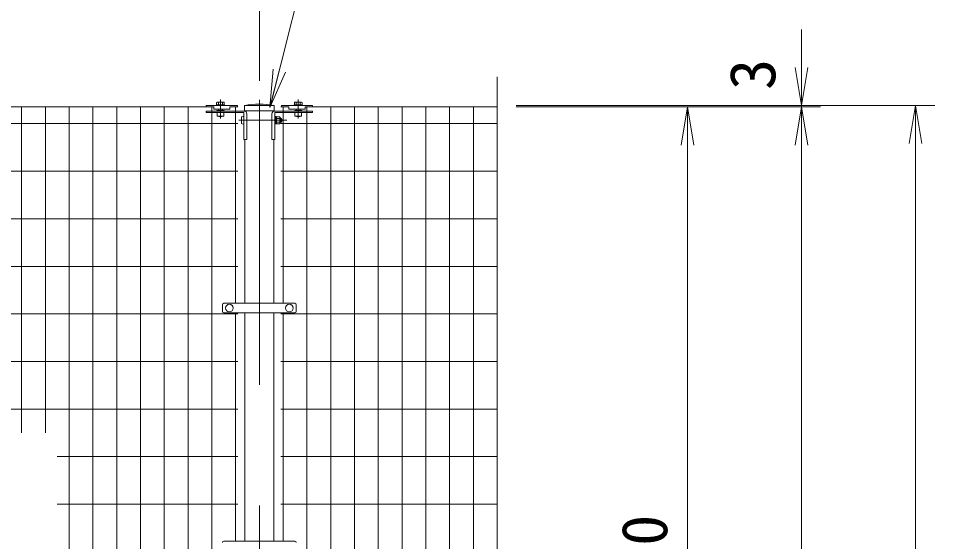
# Model space of a CAD drawing. Units: millimetres, scale not verified. Extents: x -8400 to 8400, y -5940 to 5940.
# Drawn here: x -5459 to -3532, y 3718 to 4818 of the extents above; entities that cross this region are included whole.
import ezdxf
from ezdxf.enums import TextEntityAlignment as Align

# ---------------------------------------------------------------- set-up
doc = ezdxf.new("R2010")
doc.units = ezdxf.units.MM
doc.header["$LTSCALE"] = 40
doc.linetypes.add('USER1', pattern=[50.8, 31.75, -6.35, 6.35, -6.35])
for name, color, linetype, lineweight in [('0-1_D-STR1', 1, 'Continuous', 18), ('0-2_D-BMK', 2, 'USER1', 13), ('0-3_D-STR3', 3, 'Continuous', 13), ('0-4_D-STR-DIM', 7, 'Continuous', 9), ('0-6_0', 7, 'Continuous', 9), ('0-7_D-STR2', 7, 'Continuous', 9)]:
    doc.layers.add(name, color=color, linetype=linetype, lineweight=lineweight)
doc.styles.add('ＭＳ ゴシック', font='')
doc.styles.get('ＭＳ ゴシック').set_extended_font_data('MS Gothic')

# ---------------------------------------------------------------- blocks, each defined once
blk = doc.blocks.new('_Open')
at = {"layer": '0-6_0'}
blk.add_line((-40, 6.67), (0, 0), dxfattribs=at)
blk.add_lwpolyline([(-40, -6.67), (0, 0), (-40, 0)], dxfattribs=at)

msp = doc.modelspace()

# ---------------------------------------------------------------- linework, layer by layer
at = {"layer": '0-1_D-STR1'}
for p, q in [((-4920.64, 4634.78), (-4983.54, 4634.78)), ((-4983.54, 4634.78), (-4983.54, 4623.78)), ((-4920.64, 4623.78), (-4920.64, 4634.78)), ((-4920.64, 4623.78), (-4983.54, 4623.78)), ((-4982.34, 4623.78), (-4982.34, 4622.94)), ((-4921.84, 4622.94), (-4921.84, 4623.78)), ((-4982.34, 4563.28), (-4982.34, 4219.03)), ((-4921.84, 4219.03), (-4921.84, 4563.28)), ((-4982.34, 4199.03), (-4982.34, 3719.03)), ((-4921.84, 3719.03), (-4921.84, 4199.03))]:
    msp.add_line(p, q, dxfattribs=at)
msp.add_arc((-4952.09, 4471.43), 166.35, 79.10214, 100.89786, dxfattribs=at)
at = {"layer": '0-2_D-BMK'}
for p, q in [((-5033.84, 4647.78), (-5033.84, 4607.78)), ((-4952.09, -4080.22), (-4952.09, 4646.78)), ((-4870.34, 4647.78), (-4870.34, 4607.78)), ((-5033.84, 4626.45), (-5033.84, 4610.32)), ((-4870.34, 4626.15), (-4870.34, 4610.32)), ((-4995.56, 4603.78), (-4894.34, 4603.78))]:
    msp.add_line(p, q, dxfattribs=at)
at = {"layer": '0-3_D-STR3'}
for p, q in [((-5063.84, 4634.98), (-5063.84, 4631.78)), ((-5063.84, 4634.98), (-4998.34, 4634.98)), ((-5048.09, 4631.78), (-5063.84, 4631.78)), ((-5048.09, 4631.78), (-5048.09, 4626.98)), ((-5014.09, 4626.98), (-5048.09, 4626.98)), ((-5042.34, 4636.58), (-5025.34, 4636.58)), ((-5042.34, 4634.98), (-5042.34, 4636.58)), ((-5025.34, 4634.98), (-5042.34, 4634.98)), ((-5041.94, 4641.08), (-5041.94, 4636.58)), ((-5025.74, 4636.58), (-5041.94, 4636.58)), ((-5027.61, 4642.08), (-5039.95, 4642.08)), ((-5037.89, 4641.08), (-5037.89, 4636.58)), ((-5037.84, 4626.98), (-5037.84, 4624.28)), ((-5029.84, 4626.98), (-5029.84, 4624.28)), ((-5029.79, 4641.08), (-5029.79, 4636.58)), ((-5025.74, 4641.08), (-5025.74, 4636.58)), ((-5025.34, 4636.58), (-5025.34, 4634.98)), ((-5014.09, 4631.78), (-5014.09, 4626.98)), ((-4998.34, 4631.78), (-5014.09, 4631.78)), ((-4998.34, 4634.98), (-4998.34, 4631.78)), ((-4905.84, 4634.98), (-4905.84, 4631.78)), ((-4840.34, 4634.98), (-4905.84, 4634.98)), ((-4905.84, 4631.78), (-4890.09, 4631.78)), ((-4890.09, 4631.78), (-4890.09, 4626.98)), ((-4890.09, 4626.98), (-4856.09, 4626.98)), ((-4861.84, 4636.58), (-4878.84, 4636.58)), ((-4878.84, 4636.58), (-4878.84, 4634.98)), ((-4878.84, 4634.98), (-4861.84, 4634.98)), ((-4878.44, 4641.08), (-4878.44, 4636.58)), ((-4878.44, 4636.58), (-4862.24, 4636.58)), ((-4876.57, 4642.08), (-4864.23, 4642.08)), ((-4874.39, 4641.08), (-4874.39, 4636.58)), ((-4874.34, 4626.98), (-4874.34, 4624.28)), ((-4866.34, 4626.98), (-4866.34, 4624.28)), ((-4866.29, 4641.08), (-4866.29, 4636.58)), ((-4862.24, 4641.08), (-4862.24, 4636.58)), ((-4861.84, 4634.98), (-4861.84, 4636.58)), ((-4856.09, 4631.78), (-4856.09, 4626.98)), ((-4856.09, 4631.78), (-4840.34, 4631.78)), ((-4840.34, 4634.98), (-4840.34, 4631.78)), ((-5063.84, 4623.28), (-4984.34, 4623.28)), ((-5041.34, 4624.28), (-5041.34, 4623.28)), ((-5040.84, 4620.08), (-5040.84, 4612.28)), ((-5040.84, 4612.28), (-5026.84, 4612.28)), ((-5037.16, 4612.28), (-5037.16, 4611.58)), ((-5030.12, 4612.28), (-5030.52, 4611.58)), ((-5026.84, 4620.08), (-5026.84, 4612.28)), ((-4989.35, 4610.28), (-4989.35, 4597.28)), ((-4984.55, 4619.08), (-4984.55, 4563.28)), ((-4984.55, 4611.78), (-4984.55, 4595.78)), ((-4978.34, 4617.28), (-4978.34, 4563.28)), ((-4925.84, 4617.28), (-4925.84, 4563.28)), ((-4840.34, 4623.28), (-4919.84, 4623.28)), ((-4919.63, 4619.08), (-4919.63, 4563.28)), ((-4919.63, 4612.28), (-4919.63, 4610.84)), ((-4919.13, 4612.28), (-4919.63, 4612.28)), ((-4919.63, 4607.78), (-4918.83, 4607.78)), ((-4919.63, 4607.11), (-4918.83, 4607.11)), ((-4919.44, 4610.26), (-4918.72, 4609.25)), ((-4919.13, 4612.28), (-4919.13, 4610.84)), ((-4919.03, 4610.55), (-4918.62, 4609.97)), ((-4918.83, 4608.28), (-4918.44, 4611.45)), ((-4918.83, 4608.28), (-4918.83, 4599.28)), ((-4916.67, 4611.53), (-4918.34, 4611.53)), ((-4916.63, 4603.78), (-4916.63, 4611.51)), ((-4909.83, 4607.54), (-4916.63, 4607.54)), ((-4916.53, 4611.29), (-4916.57, 4611.46)), ((-4909.83, 4611.29), (-4916.53, 4611.29)), ((-4907.33, 4608.78), (-4907.33, 4598.78)), ((-4907.33, 4607.78), (-4905.55, 4607.78)), ((-4907.33, 4607.11), (-4905.23, 4607.11)), ((-4905.55, 4607.78), (-4905.55, 4599.78)), ((-4877.34, 4620.08), (-4877.34, 4612.28)), ((-4863.34, 4612.28), (-4877.34, 4612.28)), ((-4873.66, 4612.28), (-4873.66, 4611.58)), ((-4866.62, 4612.28), (-4867.02, 4611.58)), ((-4863.34, 4620.08), (-4863.34, 4612.28)), ((-4862.84, 4624.28), (-4862.84, 4623.28)), ((-4919.63, 4600.46), (-4918.83, 4600.46)), ((-4919.63, 4599.78), (-4918.83, 4599.78)), ((-4919.63, 4596.72), (-4919.63, 4595.28)), ((-4919.44, 4597.3), (-4918.72, 4598.31)), ((-4919.03, 4597.01), (-4918.62, 4597.59)), ((-4918.83, 4599.28), (-4918.44, 4596.12)), ((-4916.69, 4596.03), (-4918.34, 4596.03)), ((-4916.63, 4603.78), (-4916.63, 4596.06)), ((-4909.83, 4600.03), (-4916.63, 4600.03)), ((-4909.83, 4596.28), (-4916.53, 4596.28)), ((-4907.33, 4600.46), (-4905.23, 4600.46)), ((-4907.33, 4599.78), (-4905.55, 4599.78)), ((-4984.55, 4563.28), (-4978.34, 4563.28)), ((-4919.63, 4563.28), (-4925.84, 4563.28)), ((-5029.59, 4216.03), (-5029.59, 4202.03)), ((-5026.59, 4219.03), (-4877.59, 4219.03)), ((-4874.59, 4216.03), (-4874.59, 4202.03)), ((-5026.59, 4199.03), (-4877.59, 4199.03)), ((-5026.59, 3719.03), (-4877.59, 3719.03))]:
    msp.add_line(p, q, dxfattribs=at)
for points in [[(-5063.84, 4623.28), (-5063.84, 4620.08), (-4985.55, 4620.08)], [(-5041.34, 4624.28), (-5026.34, 4624.28), (-5026.34, 4623.28)], [(-5030.52, 4612.28), (-5030.52, 4611.58), (-5037.16, 4611.58), (-5037.56, 4612.28)], [(-4840.34, 4623.28), (-4840.34, 4620.08), (-4918.63, 4620.08)], [(-4862.84, 4624.28), (-4877.84, 4624.28), (-4877.84, 4623.28)], [(-4867.02, 4612.28), (-4867.02, 4611.58), (-4873.66, 4611.58), (-4874.06, 4612.28)], [(-4919.13, 4596.72), (-4919.13, 4595.28), (-4919.63, 4595.28)]]:
    msp.add_lwpolyline(points, dxfattribs=at)
for centre in [(-5015.09, 4209.03), (-4889.09, 4209.03)]:
    msp.add_circle(centre, 8, dxfattribs=at)
for centre, radius, start, end in [((-5039.92, 4639.53), 2.55, 37.42505, 142.57495), ((-5033.84, 4633.38), 8.7, 62.26063, 117.73937), ((-5027.77, 4639.55), 2.54, 37.21089, 142.78911), ((-4876.42, 4639.55), 2.54, 37.21089, 142.78911), ((-4870.34, 4633.38), 8.7, 62.26063, 117.73937), ((-4864.27, 4639.53), 2.55, 37.42505, 142.57495), ((-4985.55, 4619.08), 1, 0, 90), ((-4984.34, 4617.28), 6, 0, 90), ((-4919.84, 4617.28), 6, 90, 180), ((-4918.63, 4619.08), 1, 90, 180), ((-4918.63, 4610.84), 1, 180, 215.53768), ((-4918.63, 4610.84), 0.5, 180, 215.53768), ((-4919.13, 4608.96), 0.5, 33.43373, 35.53768), ((-4918.34, 4611.43), 0.1, 90, 173), ((-4916.67, 4611.43), 0.1, 15, 90), ((-4921.51, 4609.41), 5.32, 339.37322, 22.7756), ((-4937.38, 4603.78), 21.19, 0, 10.20031), ((-4910.85, 4609.41), 2.13, 298.45309, 61.54691), ((-4915.59, 4603.78), 6.87, 0, 33.09348), ((-4914.1, 4604.53), 8, 32.13463, 57.68315), ((-4913.05, 4603.78), 8.5, 331.92751, 28.07249), ((-4918.63, 4596.72), 1, 144.46232, 180), ((-4918.63, 4596.72), 0.5, 144.46232, 180), ((-4919.13, 4598.6), 0.5, 324.46232, 326.56627), ((-4918.34, 4596.13), 0.1, 187, 270), ((-4916.69, 4596.13), 0.1, 270, 337.2244), ((-4921.51, 4598.16), 5.32, 337.2244, 20.62678), ((-4937.38, 4603.78), 21.19, 349.79969, 0), ((-4915.59, 4603.78), 6.87, 326.90652, 0), ((-4910.85, 4598.15), 2.13, 298.45309, 61.54691), ((-4914.1, 4603.04), 8, 302.31685, 327.86537), ((-5026.59, 4216.03), 3, 90, 180), ((-5026.59, 4202.03), 3, 180, 270), ((-4877.59, 4216.03), 3, 0, 90), ((-4877.59, 4202.03), 3, 270, 0), ((-5026.59, 3716.03), 3, 90, 180), ((-4877.59, 3716.03), 3, 0, 90)]:
    msp.add_arc(centre, radius, start, end, dxfattribs=at)
for centre, start_param, end_param in [((-4984.55, 4610.28), 1.5707963, 3.1415927), ((-4984.55, 4597.28), 3.1415927, 4.712389)]:
    msp.add_ellipse(centre, major_axis=(4.8, 0), ratio=0.3125, start_param=start_param, end_param=end_param, dxfattribs=at)
at = {"layer": '0-4_D-STR-DIM'}
for p, q in [((-4952.09, 4686.78), (-4952.09, 5271.78)), ((-4952.09, 4686.78), (-4952.09, 5271.78)), ((-3812.09, 4714.78), (-3812.09, 4794.78)), ((-4452.09, 3672.44), (-4452.09, 4694.78)), ((-4412.09, 4634.78), (-3532.09, 4634.78)), ((-4412.09, 4634.78), (-3772.09, 4634.78)), ((-4412.09, 4631.78), (-4012.09, 4631.78)), ((-4412.09, 4631.78), (-3772.09, 4631.78)), ((-4412.09, 4631.78), (-3772.09, 4631.78)), ((-3812.09, 4631.78), (-3812.09, 4634.78)), ((-4052.09, 2741.78), (-4052.09, 4551.78)), ((-3812.09, 4551.78), (-3812.09, 4471.78)), ((-3812.09, 4551.78), (-3812.09, -3288.22)), ((-3572.09, -3988.22), (-3572.09, 4554.78))]:
    msp.add_line(p, q, dxfattribs=at)
msp.add_lwpolyline([(-3768.13, 4997.29), (-4837.49, 4997.29), (-4929.45, 4632.29)], dxfattribs=at)
at = {"layer": '0-7_D-STR2'}
for p, q in [((-5048.09, 4631.78), (-6856.09, 4631.78)), ((-5452.09, 3946.78), (-5452.09, 4631.78)), ((-5402.09, 3946.78), (-5402.09, 4631.78)), ((-5352.09, 2661.78), (-5352.09, 4631.78)), ((-5302.09, 2661.78), (-5302.09, 4631.78)), ((-5252.09, 2661.78), (-5252.09, 4631.78)), ((-5202.09, 2661.78), (-5202.09, 4631.78)), ((-5152.09, 2661.78), (-5152.09, 4631.78)), ((-5102.09, 2661.78), (-5102.09, 4631.78)), ((-5052.09, 2661.78), (-5052.09, 4631.78)), ((-4997.09, 4631.78), (-5011.49, 4631.78)), ((-5002.09, 4219.03), (-5002.09, 4631.78)), ((-4907.09, 4631.78), (-4892.69, 4631.78)), ((-4902.09, 4219.03), (-4902.09, 4631.78)), ((-4856.09, 4631.78), (-4452.09, 4631.78)), ((-4852.09, 2661.78), (-4852.09, 4631.78)), ((-4802.09, 2661.78), (-4802.09, 4631.78)), ((-4752.09, 2661.78), (-4752.09, 4631.78)), ((-4702.09, 2661.78), (-4702.09, 4631.78)), ((-4652.09, 2661.78), (-4652.09, 4631.78)), ((-4602.09, 2661.78), (-4602.09, 4631.78)), ((-4552.09, 2661.78), (-4552.09, 4631.78)), ((-4502.09, 2661.78), (-4502.09, 4631.78)), ((-4997.09, 4596.78), (-6907.09, 4596.78)), ((-4907.09, 4596.78), (-4452.09, 4596.78)), ((-4997.09, 4496.78), (-6907.09, 4496.78)), ((-4907.09, 4496.78), (-4452.09, 4496.78)), ((-4997.09, 4396.78), (-6907.09, 4396.78)), ((-4907.09, 4396.78), (-4452.09, 4396.78)), ((-4997.09, 4296.78), (-6907.09, 4296.78)), ((-4907.09, 4296.78), (-4452.09, 4296.78)), ((-4997.09, 4196.78), (-6907.09, 4196.78)), ((-5002.09, 3719.03), (-5002.09, 4199.03)), ((-4907.09, 4196.78), (-4452.09, 4196.78)), ((-4902.09, 3719.03), (-4902.09, 4199.03)), ((-4997.09, 4096.78), (-6907.09, 4096.78)), ((-4907.09, 4096.78), (-4452.09, 4096.78)), ((-4997.09, 3996.78), (-6907.09, 3996.78)), ((-4907.09, 3996.78), (-4452.09, 3996.78)), ((-4997.09, 3896.78), (-5377.09, 3896.78)), ((-4907.09, 3896.78), (-4452.09, 3896.78)), ((-4997.09, 3796.78), (-5377.09, 3796.78)), ((-4907.09, 3796.78), (-4452.09, 3796.78))]:
    msp.add_line(p, q, dxfattribs=at)

# ---------------------------------------------------------------- block references
at = {"layer": '0-4_D-STR-DIM', "xscale": 2, "yscale": 2}
for p, rotation in [((-4929.94, 4630.35), 255.85879), ((-3812.09, 4634.78), 270), ((-4052.09, 4631.78), 90), ((-3812.09, 4631.78), 90), ((-3812.09, 4631.78), 90), ((-3572.09, 4634.78), 90)]:
    msp.add_blockref('_Open', p, dxfattribs=dict(at, rotation=rotation))

# ---------------------------------------------------------------- texts
at = {"layer": '0-4_D-STR-DIM', "style": 'ＭＳ ゴシック'}
for s, p in [('3', (-3838.27, 4667.54)), ('1970', (-4065.59, 3512.98))]:
    msp.add_text(s, height=96.19, rotation=90, dxfattribs=at).set_placement(p, align=Align.BOTTOM_LEFT)

doc.saveas('drawing.dxf')
